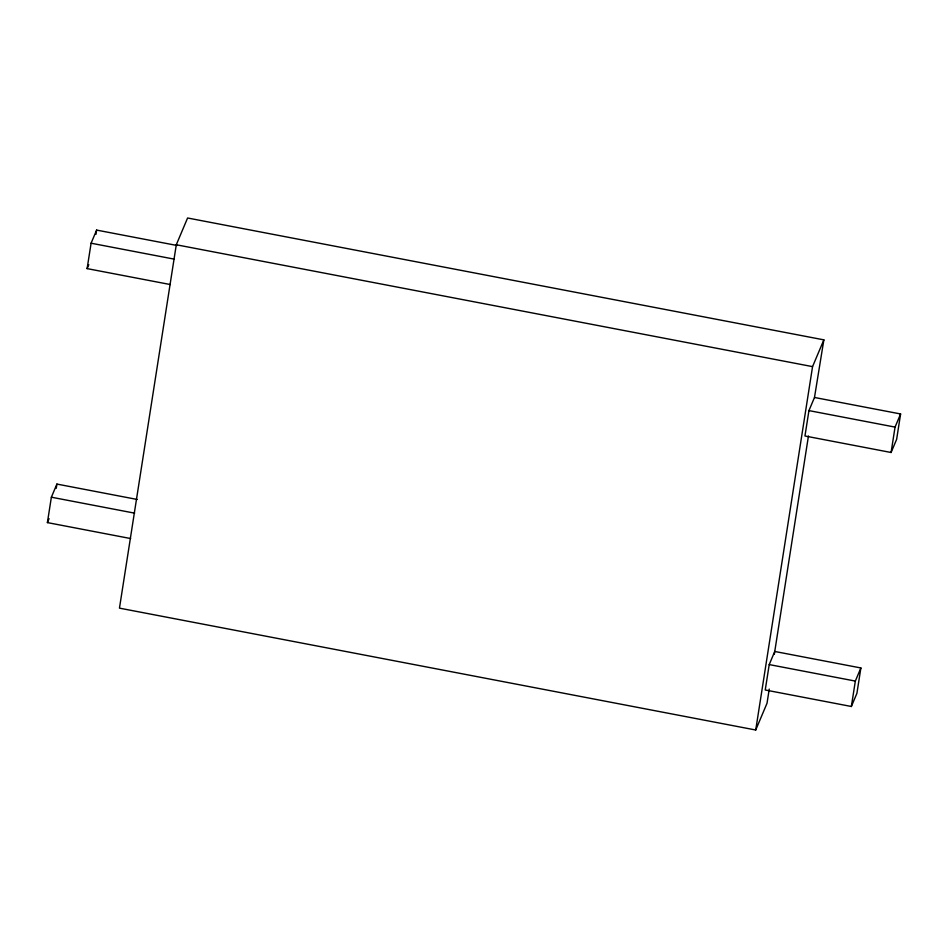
<?xml version="1.0" encoding="UTF-8"?>
<svg xmlns="http://www.w3.org/2000/svg" width="948" height="948" viewBox="0 0 948 948"><rect width="100%" height="100%" fill="white"/><g stroke="black" fill="none" stroke-linecap="round" stroke-linejoin="round"><path stroke-width="1.42" d="M130.646 538.547L47.4 522.597L51.37 497.202L56.916 484.073L137.294 499.478M170.367 284.554L87.121 268.616L91.091 243.209L96.637 230.091L177.015 245.485M56.252 488.315L56.916 484.073M95.973 234.322L96.637 230.091M814.486 397.473L900.6 413.968L896.63 439.374L891.084 452.492L804.959 435.997L808.94 410.603L814.486 397.473L823.859 339.858L187.597 217.993L176.292 244.762L119.46 608.142L755.722 730.007L767.027 703.238L769.243 689.089M755.722 730.007L812.555 366.627L823.859 339.858M769.219 664.584L765.237 689.99L851.363 706.485L856.909 693.355L860.879 667.961L774.753 651.466L769.219 664.584L855.333 681.079L860.879 667.961M774.315 654.286L808.454 435.973M851.363 706.485L855.333 681.079M891.084 452.492L895.054 427.098L900.6 413.968M87.121 268.616L88.792 264.682M47.4 522.597L49.059 518.663M176.292 244.762L812.555 366.627M91.091 243.209L174.349 259.159M808.94 410.603L895.054 427.098M51.37 497.202L134.616 513.152"/></g></svg>
